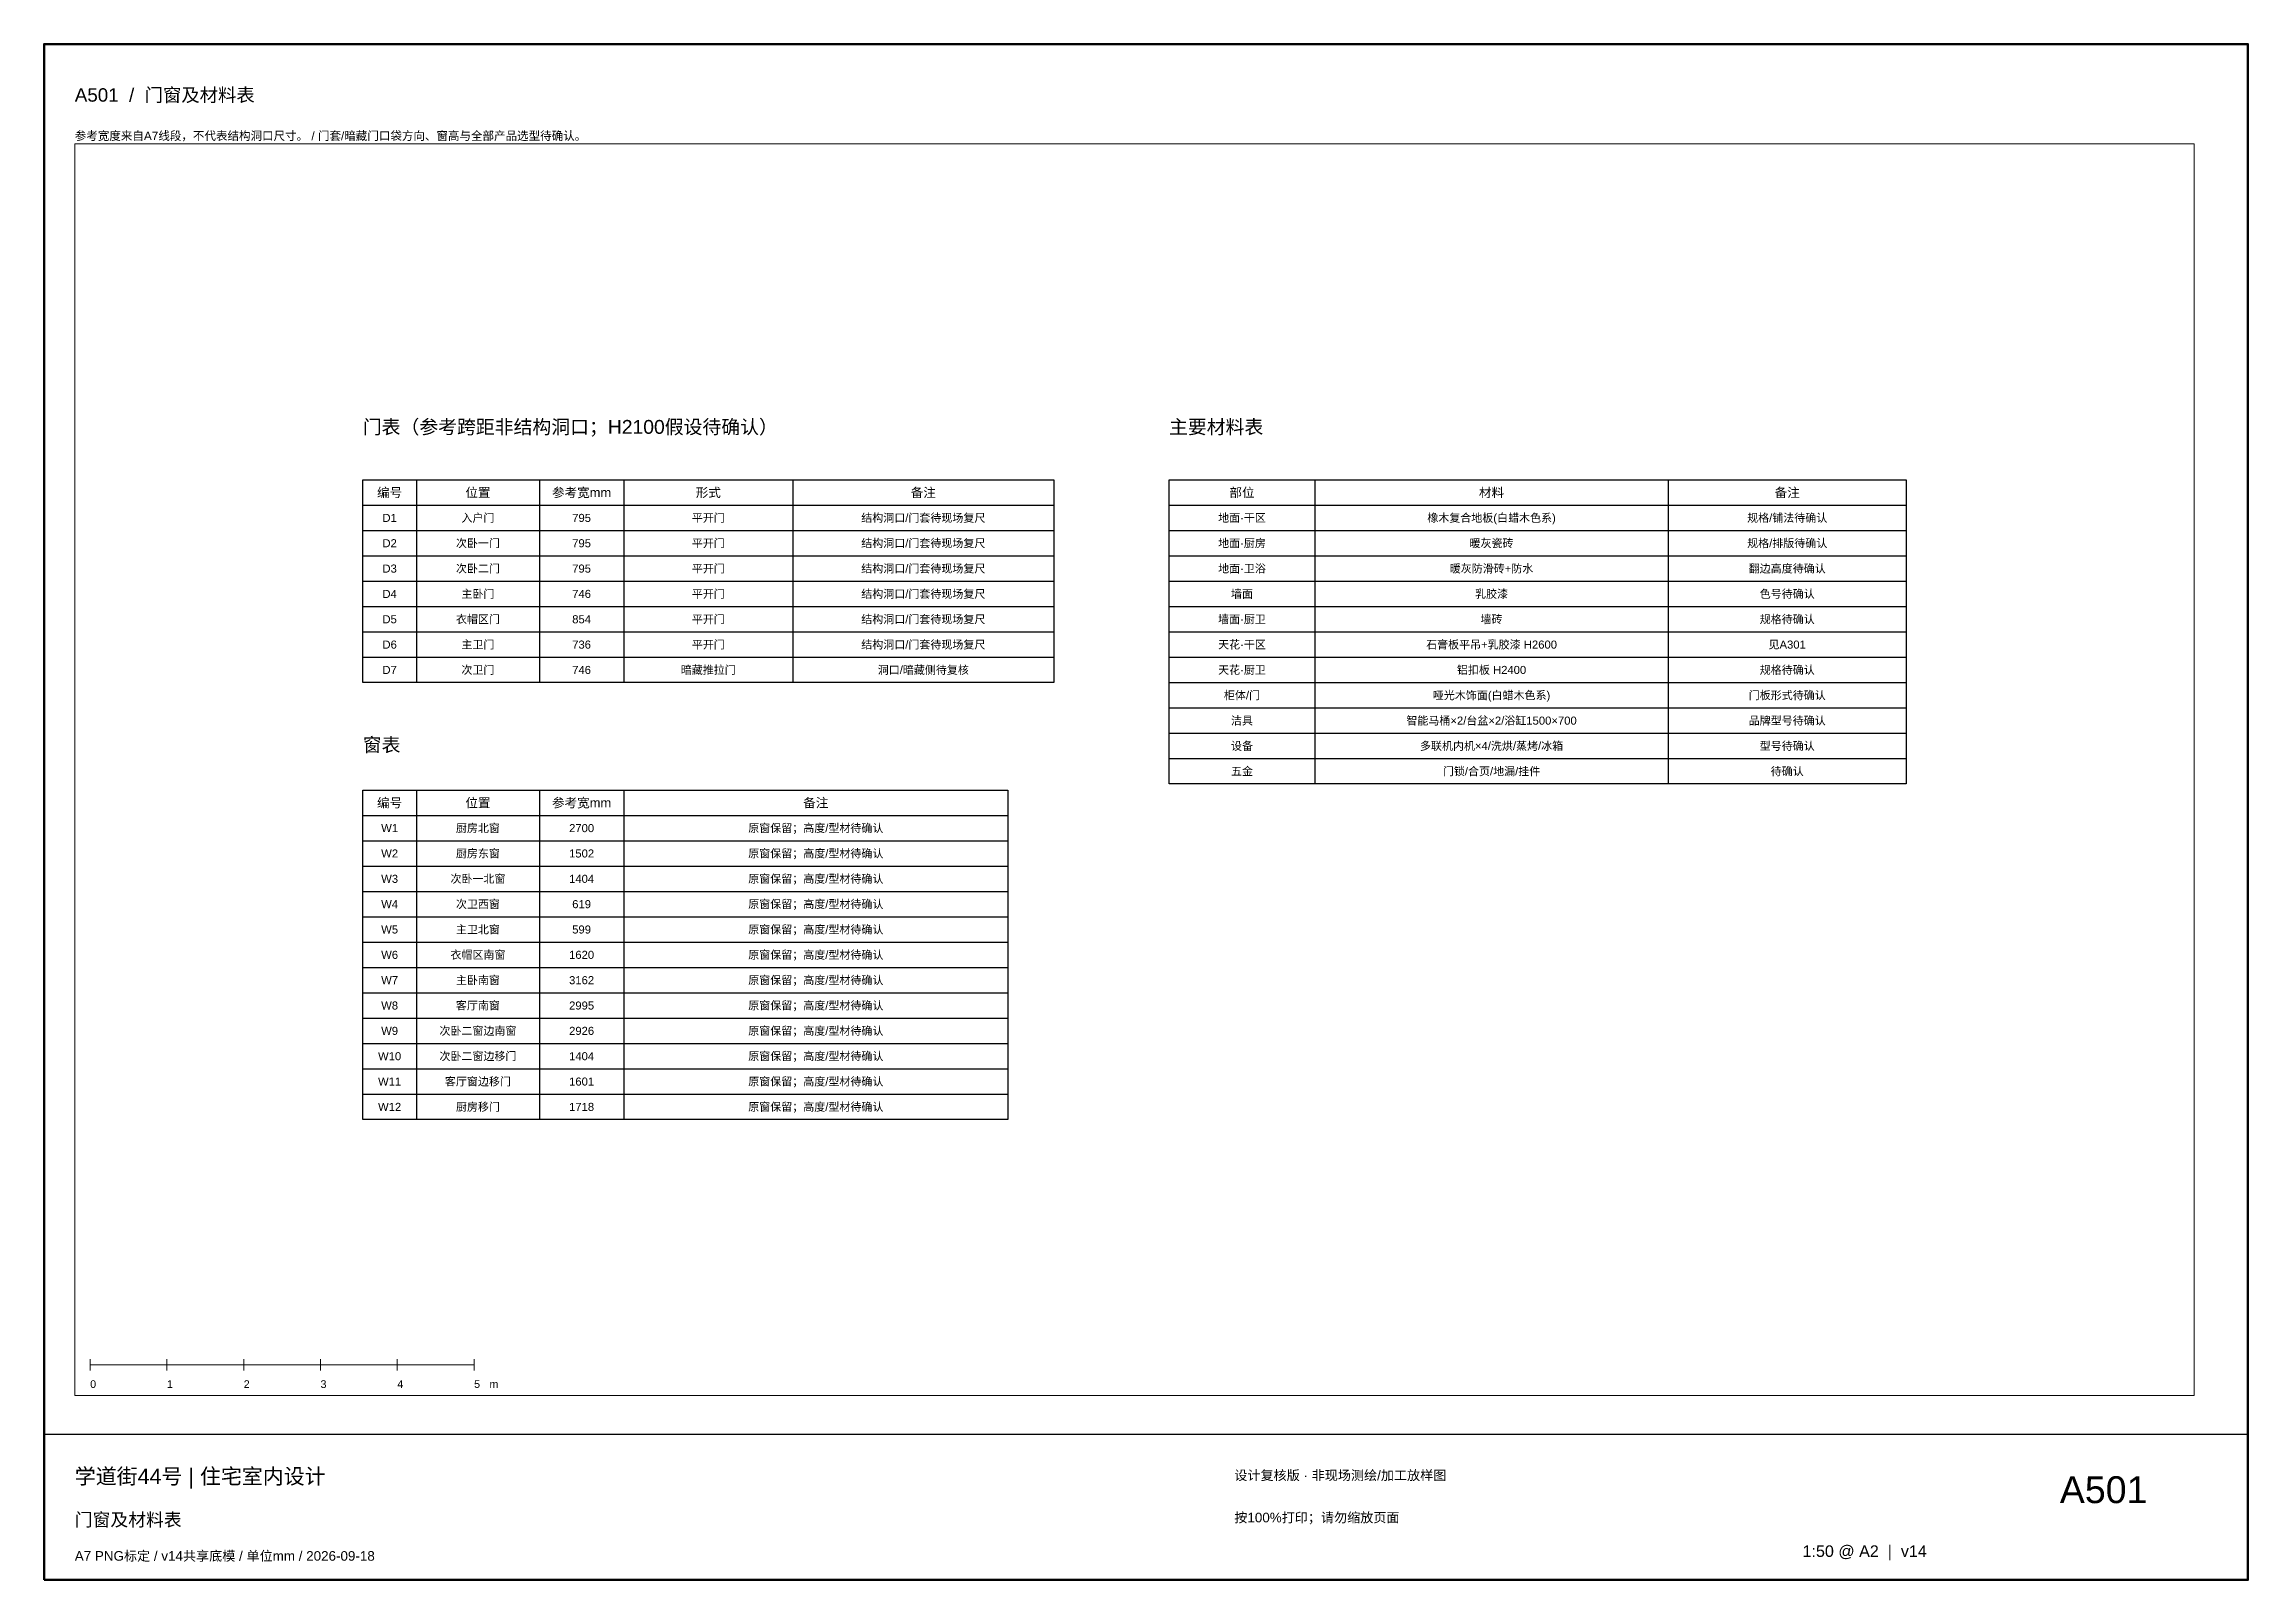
# Paper-space layout 'A501' of a CAD drawing. Header units: millimetres. Extents: x 10 to 584, y 10 to 410.
# The model-space entities are those that its viewports show. They can reach past a viewport. Long polylines and large blocks are cut down to what shows.
import ezdxf
from ezdxf.enums import TextEntityAlignment as Align

# ---------------------------------------------------------------- set-up
doc = ezdxf.new("R2010")
doc.units = ezdxf.units.MM
for name, color, linetype, lineweight in [('A-DIMS', 7, 'Continuous', 18), ('A-FRAME', 7, 'Continuous', 25), ('A-TEXT', 7, 'Continuous', 18), ('A-VPORT', 7, 'Continuous', 25)]:
    doc.layers.add(name, color=color, linetype=linetype, lineweight=lineweight)
doc.styles.add('CN', font='Arial Unicode.ttf')

msp = doc.modelspace()

# ---------------------------------------------------------------- linework, layer by layer
at = {"layer": 'A-FRAME'}
for p, q in [((700, 0), (700, -2640)), ((2300, 0), (2300, -2640)), ((3400, 0), (3400, -2640)), ((5600, 0), (5600, -2640)), ((12400, 0), (12400, -3960)), ((17000, 0), (17000, -3960)), ((0, -330), (9000, -330)), ((10500, -330), (20100, -330)), ((0, -660), (9000, -660)), ((10500, -660), (20100, -660)), ((0, -990), (9000, -990)), ((10500, -990), (20100, -990)), ((0, -1320), (9000, -1320)), ((10500, -1320), (20100, -1320)), ((0, -1650), (9000, -1650)), ((10500, -1650), (20100, -1650)), ((0, -1980), (9000, -1980)), ((10500, -1980), (20100, -1980)), ((0, -2310), (9000, -2310)), ((10500, -2310), (20100, -2310)), ((10500, -2640), (20100, -2640)), ((10500, -2970), (20100, -2970)), ((10500, -3300), (20100, -3300)), ((10500, -3630), (20100, -3630)), ((700, -4040), (700, -8330)), ((2300, -4040), (2300, -8330)), ((3400, -4040), (3400, -8330)), ((0, -4370), (8400, -4370)), ((0, -4700), (8400, -4700)), ((0, -5030), (8400, -5030)), ((0, -5360), (8400, -5360)), ((0, -5690), (8400, -5690)), ((0, -6020), (8400, -6020)), ((0, -6350), (8400, -6350)), ((0, -6680), (8400, -6680)), ((0, -7010), (8400, -7010)), ((0, -7340), (8400, -7340)), ((0, -7670), (8400, -7670)), ((0, -8000), (8400, -8000))]:
    msp.add_line(p, q, dxfattribs=at)
at = {"layer": 'A-FRAME', "true_color": 0x121212}
for points in [[(0, 0), (9000, 0), (9000, -2640), (0, -2640)], [(10500, 0), (20100, 0), (20100, -3960), (10500, -3960)], [(0, -4040), (8400, -4040), (8400, -8330), (0, -8330)]]:
    msp.add_lwpolyline(points, close=True, dxfattribs=at)

# ---------------------------------------------------------------- texts
at = {"layer": 'A-TEXT', "true_color": 0x121212, "style": 'CN'}
for s, p in [('门表（参考跨距非结构洞口；H2100假设待确认）', (0, 600)), ('主要材料表', (10500, 600)), ('窗表', (0, -3540))]:
    msp.add_text(s, height=180, dxfattribs=at).set_placement(p)
for s, height, p in [('编号', 120, (350, -165)), ('位置', 120, (1500, -165)), ('参考宽mm', 120, (2850, -165)), ('形式', 120, (4500, -165)), ('备注', 120, (7300, -165)), ('部位', 120, (11450, -165)), ('材料', 120, (14700, -165)), ('备注', 120, (18550, -165)), ('D1', 105, (350, -495)), ('入户门', 105, (1500, -495)), ('795', 105, (2850, -495)), ('平开门', 105, (4500, -495)), ('结构洞口/门套待现场复尺', 105, (7300, -495)), ('地面·干区', 105, (11450, -495)), ('橡木复合地板(白蜡木色系)', 105, (14700, -495)), ('规格/铺法待确认', 105, (18550, -495)), ('D2', 105, (350, -825)), ('次卧一门', 105, (1500, -825)), ('795', 105, (2850, -825)), ('平开门', 105, (4500, -825)), ('结构洞口/门套待现场复尺', 105, (7300, -825)), ('地面·厨房', 105, (11450, -825)), ('暖灰瓷砖', 105, (14700, -825)), ('规格/排版待确认', 105, (18550, -825)), ('D3', 105, (350, -1155)), ('次卧二门', 105, (1500, -1155)), ('795', 105, (2850, -1155)), ('平开门', 105, (4500, -1155)), ('结构洞口/门套待现场复尺', 105, (7300, -1155)), ('地面·卫浴', 105, (11450, -1155)), ('暖灰防滑砖+防水', 105, (14700, -1155)), ('翻边高度待确认', 105, (18550, -1155)), ('D4', 105, (350, -1485)), ('主卧门', 105, (1500, -1485)), ('746', 105, (2850, -1485)), ('平开门', 105, (4500, -1485)), ('结构洞口/门套待现场复尺', 105, (7300, -1485)), ('墙面', 105, (11450, -1485)), ('乳胶漆', 105, (14700, -1485)), ('色号待确认', 105, (18550, -1485)), ('D5', 105, (350, -1815)), ('衣帽区门', 105, (1500, -1815)), ('854', 105, (2850, -1815)), ('平开门', 105, (4500, -1815)), ('结构洞口/门套待现场复尺', 105, (7300, -1815)), ('墙面·厨卫', 105, (11450, -1815)), ('墙砖', 105, (14700, -1815)), ('规格待确认', 105, (18550, -1815)), ('D6', 105, (350, -2145)), ('主卫门', 105, (1500, -2145)), ('736', 105, (2850, -2145)), ('平开门', 105, (4500, -2145)), ('结构洞口/门套待现场复尺', 105, (7300, -2145)), ('天花·干区', 105, (11450, -2145)), ('石膏板平吊+乳胶漆 H2600', 105, (14700, -2145)), ('见A301', 105, (18550, -2145)), ('D7', 105, (350, -2475)), ('次卫门', 105, (1500, -2475)), ('746', 105, (2850, -2475)), ('暗藏推拉门', 105, (4500, -2475)), ('洞口/暗藏侧待复核', 105, (7300, -2475)), ('天花·厨卫', 105, (11450, -2475)), ('铝扣板 H2400', 105, (14700, -2475)), ('规格待确认', 105, (18550, -2475)), ('柜体/门', 105, (11450, -2805)), ('哑光木饰面(白蜡木色系)', 105, (14700, -2805)), ('门板形式待确认', 105, (18550, -2805)), ('洁具', 105, (11450, -3135)), ('智能马桶×2/台盆×2/浴缸1500×700', 105, (14700, -3135)), ('品牌型号待确认', 105, (18550, -3135)), ('设备', 105, (11450, -3465)), ('多联机内机×4/洗烘/蒸烤/冰箱', 105, (14700, -3465)), ('型号待确认', 105, (18550, -3465)), ('五金', 105, (11450, -3795)), ('门锁/合页/地漏/挂件', 105, (14700, -3795)), ('待确认', 105, (18550, -3795)), ('编号', 120, (350, -4205)), ('位置', 120, (1500, -4205)), ('参考宽mm', 120, (2850, -4205)), ('备注', 120, (5900, -4205)), ('W1', 105, (350, -4535)), ('厨房北窗', 105, (1500, -4535)), ('2700', 105, (2850, -4535)), ('原窗保留；高度/型材待确认', 105, (5900, -4535)), ('W2', 105, (350, -4865)), ('厨房东窗', 105, (1500, -4865)), ('1502', 105, (2850, -4865)), ('原窗保留；高度/型材待确认', 105, (5900, -4865)), ('W3', 105, (350, -5195)), ('次卧一北窗', 105, (1500, -5195)), ('1404', 105, (2850, -5195)), ('原窗保留；高度/型材待确认', 105, (5900, -5195)), ('W4', 105, (350, -5525)), ('次卫西窗', 105, (1500, -5525)), ('619', 105, (2850, -5525)), ('原窗保留；高度/型材待确认', 105, (5900, -5525)), ('W5', 105, (350, -5855)), ('主卫北窗', 105, (1500, -5855)), ('599', 105, (2850, -5855)), ('原窗保留；高度/型材待确认', 105, (5900, -5855)), ('W6', 105, (350, -6185)), ('衣帽区南窗', 105, (1500, -6185)), ('1620', 105, (2850, -6185)), ('原窗保留；高度/型材待确认', 105, (5900, -6185)), ('W7', 105, (350, -6515)), ('主卧南窗', 105, (1500, -6515)), ('3162', 105, (2850, -6515)), ('原窗保留；高度/型材待确认', 105, (5900, -6515)), ('W8', 105, (350, -6845)), ('客厅南窗', 105, (1500, -6845)), ('2995', 105, (2850, -6845)), ('原窗保留；高度/型材待确认', 105, (5900, -6845)), ('W9', 105, (350, -7175)), ('次卧二窗边南窗', 105, (1500, -7175)), ('2926', 105, (2850, -7175)), ('原窗保留；高度/型材待确认', 105, (5900, -7175)), ('W10', 105, (350, -7505)), ('次卧二窗边移门', 105, (1500, -7505)), ('1404', 105, (2850, -7505)), ('原窗保留；高度/型材待确认', 105, (5900, -7505)), ('W11', 105, (350, -7835)), ('客厅窗边移门', 105, (1500, -7835)), ('1601', 105, (2850, -7835)), ('原窗保留；高度/型材待确认', 105, (5900, -7835)), ('W12', 105, (350, -8165)), ('厨房移门', 105, (1500, -8165)), ('1718', 105, (2850, -8165)), ('原窗保留；高度/型材待确认', 105, (5900, -8165))]:
    msp.add_text(s, height=height, dxfattribs=at).set_placement(p, align=Align.MIDDLE_CENTER)

psp = doc.layouts.new('A501')

# ---------------------------------------------------------------- linework, layer by layer
at = {"layer": 'A-DIMS'}
for p, q in [((22, 64.5), (22, 67.5)), ((22, 66), (122, 66)), ((42, 64.5), (42, 67.5)), ((62, 64.5), (62, 67.5)), ((82, 64.5), (82, 67.5)), ((102, 64.5), (102, 67.5)), ((122, 64.5), (122, 67.5))]:
    psp.add_line(p, q, dxfattribs=at)
at = {"layer": 'A-FRAME'}
psp.add_line((10, 48), (584, 48), dxfattribs=at)
at = {"layer": 'A-FRAME', "lineweight": 50}
psp.add_lwpolyline([(10, 10), (584, 10), (584, 410), (10, 410)], close=True, dxfattribs=at)

# ---------------------------------------------------------------- texts
at = {"layer": 'A-TEXT', "true_color": 0x121212, "style": 'CN'}
for s, height, p in [('A501  /  门窗及材料表', 3.5, (18, 395)), ('参考宽度来自A7线段，不代表结构洞口尺寸。 / 门套/暗藏门口袋方向、窗高与全部产品选型待确认。', 2.2, (18, 385)), ('0', 2, (22, 60)), ('1', 2, (42, 60)), ('2', 2, (62, 60)), ('3', 2, (82, 60)), ('4', 2, (102, 60)), ('5', 2, (122, 60)), ('m', 2, (126, 60)), ('学道街44号 | 住宅室内设计', 4, (18, 35)), ('设计复核版 · 非现场测绘/加工放样图', 2.5, (320, 36)), ('A501', 7, (535, 30)), ('门窗及材料表', 3.4, (18, 24)), ('按100%打印；请勿缩放页面', 2.5, (320, 25)), ('A7 PNG标定 / v14共享底模 / 单位mm / 2026-09-18', 2.5, (18, 15)), ('1:50 @ A2  |  v14', 3, (468, 16))]:
    psp.add_text(s, height=height, dxfattribs=at).set_placement(p)

# ---------------------------------------------------------------- viewports
at = {"layer": 'A-VPORT'}
psp.add_viewport(center=(294, 221), size=(552, 326), view_center_point=(10050, -3775), view_height=16300, dxfattribs=at)

doc.saveas('drawing.dxf')
